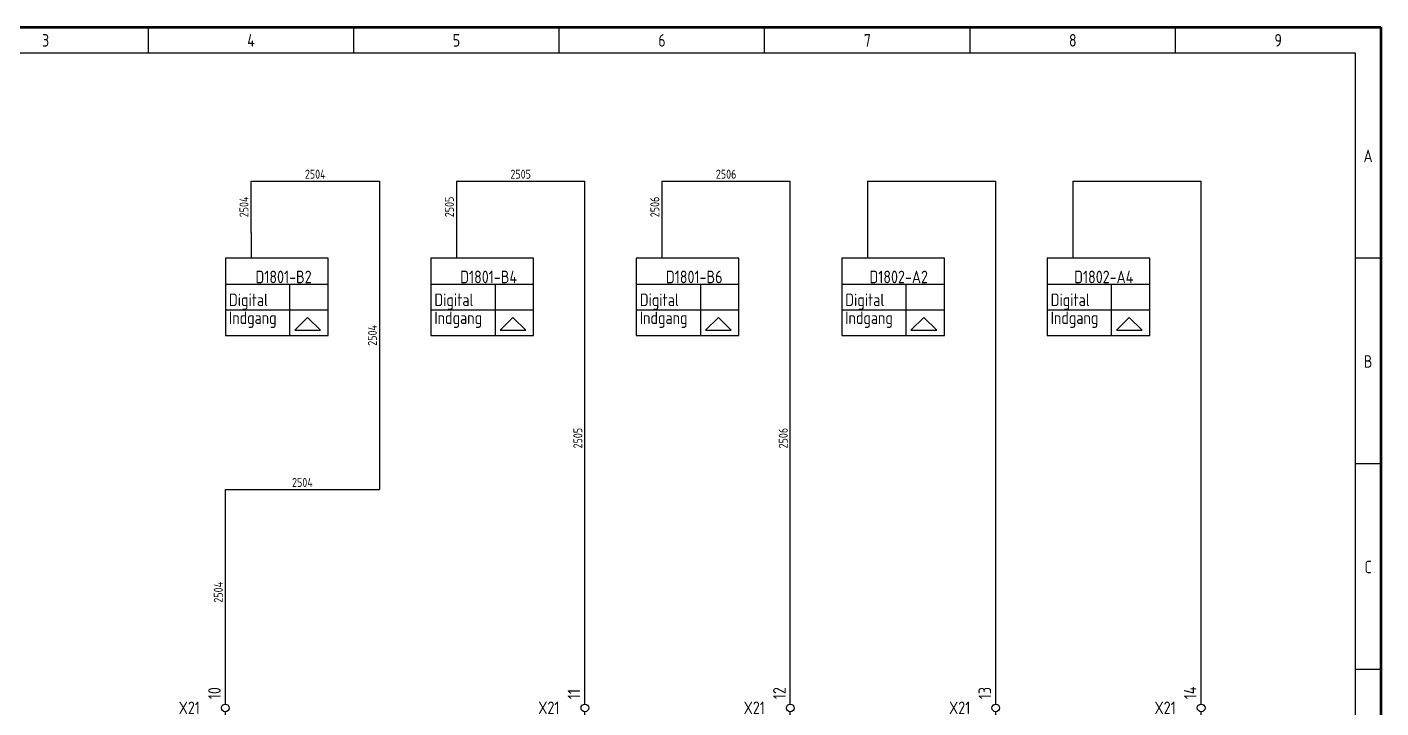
# Model space of a CAD drawing. Header units: millimetres. Extents: x 10 to 410, y 10 to 275.
# Drawn here: x 146.4 to 410, y 142.5 to 275 of the extents above; entities that cross this region are included whole.
import ezdxf
from ezdxf.enums import TextEntityAlignment as Align

# ---------------------------------------------------------------- set-up
doc = ezdxf.new("R2010")
doc.units = ezdxf.units.MM
doc.linetypes.add('Caddy_Solid', pattern=[0])
doc.layers.add('2', color=7, linetype='Continuous')
doc.styles.add('Caddy_Vectorfont1p', font='isocp___.ttf', dxfattribs={"width": 0.9})

# ---------------------------------------------------------------- blocks, each defined once
blk = doc.blocks.new('Blk1')
at = {"linetype": 'Caddy_Solid', "lineweight": 50}
for p, q in [((10, 275), (410, 275)), ((410, 275), (410, 10))]:
    blk.add_line(p, q, dxfattribs=at)
at = {"linetype": 'Caddy_Solid', "lineweight": 25}
for p, q in [((170, 270), (170, 275)), ((210, 270), (210, 275)), ((250, 270), (250, 275)), ((290, 270), (290, 275)), ((330, 270), (330, 275)), ((370, 270), (370, 275)), ((15, 270), (405, 270)), ((405, 270), (405, 30)), ((410, 230), (405, 230)), ((410, 190), (405, 190)), ((410, 150), (405, 150))]:
    blk.add_line(p, q, dxfattribs=at)
at = {"lineweight": 25, "style": 'Caddy_Vectorfont1p', "width": 0.9}
for s, p in [('3', (150, 271.2)), ('4', (190, 271.2)), ('5', (230, 271.2)), ('6', (270, 271.2)), ('7', (310, 271.2)), ('8', (350, 271.2)), ('9', (390, 271.2)), ('A', (407.5, 248.7)), ('B', (407.5, 208.7)), ('C', (407.5, 168.7))]:
    blk.add_text(s, height=2.45, dxfattribs=at).set_placement(p, align=Align.CENTER)
blk = doc.blocks.new('Blk5')
at = {"linetype": 'Caddy_Solid', "lineweight": 25}
for p, q in [((245, 230), (225, 230)), ((225, 230), (225, 215)), ((245, 215), (245, 230)), ((225, 215), (245, 215))]:
    blk.add_line(p, q, dxfattribs=at)
blk = doc.blocks.new('Blk6')
at = {"linetype": 'Caddy_Solid', "lineweight": 25}
blk.add_line((230, 235), (230, 230), dxfattribs=at)
blk = doc.blocks.new('Blk4')
at = {"linetype": 'Caddy_Solid', "lineweight": 25}
for p, q in [((225, 225), (245, 225)), ((237.5, 225), (237.5, 215)), ((225, 220), (245, 220)), ((241, 218.5), (238.5, 216)), ((243.5, 216), (241, 218.5)), ((238.5, 216), (243.5, 216))]:
    blk.add_line(p, q, dxfattribs=at)
for name in ['Blk6', 'Blk5']:
    blk.add_blockref(name, (0, 0, 1))
at = {"lineweight": 25, "style": 'Caddy_Vectorfont1p', "width": 0.9}
for s, p in [('Digital', (225.7, 220.7)), ('Indgang', (225.7, 217.2))]:
    blk.add_text(s, height=2.45, dxfattribs=at).set_placement(p)
blk.add_attdef('$TAG175000_00', (229.05, 233.4), '', height=2.45, rotation=90, dxfattribs=at)
for tag, p in [('$TAG160030', (226.8, 229.7)), ('$TAG160040', (226.8, 226.2)), ('$TAG175100', (241.8, 225.15)), ('$TAG175110', (224.3, 219.15)), ('$TAG175120', (224.3, 216.15)), ('$TAG160500', (224.3, 212.65))]:
    blk.add_attdef(tag, text='', height=2.45, dxfattribs=at).set_placement(p, align=Align.RIGHT)
at = {"lineweight": 25, "style": 'Caddy_Vectorfont1p', "width": 0.9, "flags": 1}
blk.add_attdef('$TAG160010', text='', height=2.45, dxfattribs=at).set_placement((220.96, 224.53), align=Align.RIGHT)
blk = doc.blocks.new('Blk10')
at = {"linetype": 'Caddy_Solid', "lineweight": 25}
for p, q in [((255, 143.25), (255, 145)), ((255, 140), (255, 141.75))]:
    blk.add_line(p, q, dxfattribs=at)
blk.add_circle((255, 142.5), 0.75, dxfattribs=at)
at = {"lineweight": 25, "style": 'Caddy_Vectorfont1p', "width": 0.9, "flags": 1}
blk.add_attdef('$TAG160410', (257.6, 144.2), '', height=2.45, rotation=90, dxfattribs=at)
at = {"layer": '2', "lineweight": 25, "style": 'Caddy_Vectorfont1p', "width": 0.9}
blk.add_attdef('$TAG160400', (254.1, 144.2), '', height=2.45, rotation=90, dxfattribs=at)
at = {"layer": '2', "lineweight": 25, "style": 'Caddy_Vectorfont1p', "width": 0.9, "flags": 1}
for tag, p in [('$TAG140020', (250.05, 148.3)), ('$TAG140050', (250.05, 144.8)), ('$TAG160030', (250.05, 137.8)), ('$TAG160040', (250.05, 132.8))]:
    blk.add_attdef(tag, text='', height=2.45, dxfattribs=at).set_placement(p, align=Align.RIGHT)
at = {"layer": '2', "lineweight": 25, "style": 'Caddy_Vectorfont1p', "width": 0.9}
blk.add_attdef('$TAG160010', text='', height=2.45, dxfattribs=at).set_placement((250.05, 141.3), align=Align.RIGHT)
blk = doc.blocks.new('Blk12')
at = {"linetype": 'Caddy_Solid', "lineweight": 25}
for p, q in [((285, 230), (265, 230)), ((265, 230), (265, 215)), ((285, 215), (285, 230)), ((265, 215), (285, 215))]:
    blk.add_line(p, q, dxfattribs=at)
blk = doc.blocks.new('Blk13')
at = {"linetype": 'Caddy_Solid', "lineweight": 25}
blk.add_line((270, 235), (270, 230), dxfattribs=at)
blk = doc.blocks.new('Blk11')
at = {"linetype": 'Caddy_Solid', "lineweight": 25}
for p, q in [((265, 225), (285, 225)), ((277.5, 225), (277.5, 215)), ((265, 220), (285, 220)), ((281, 218.5), (278.5, 216)), ((283.5, 216), (281, 218.5)), ((278.5, 216), (283.5, 216))]:
    blk.add_line(p, q, dxfattribs=at)
for name in ['Blk13', 'Blk12']:
    blk.add_blockref(name, (0, 0, 1))
at = {"lineweight": 25, "style": 'Caddy_Vectorfont1p', "width": 0.9}
for s, p in [('Digital', (265.7, 220.7)), ('Indgang', (265.7, 217.2))]:
    blk.add_text(s, height=2.45, dxfattribs=at).set_placement(p)
blk.add_attdef('$TAG175000_00', (269.05, 233.4), '', height=2.45, rotation=90, dxfattribs=at)
for tag, p in [('$TAG160030', (266.8, 229.7)), ('$TAG160040', (266.8, 226.2)), ('$TAG175100', (281.8, 225.15)), ('$TAG175110', (264.3, 219.15)), ('$TAG175120', (264.3, 216.15)), ('$TAG160500', (264.3, 212.65))]:
    blk.add_attdef(tag, text='', height=2.45, dxfattribs=at).set_placement(p, align=Align.RIGHT)
at = {"lineweight": 25, "style": 'Caddy_Vectorfont1p', "width": 0.9, "flags": 1}
blk.add_attdef('$TAG160010', text='', height=2.45, dxfattribs=at).set_placement((260.96, 224.53), align=Align.RIGHT)
blk = doc.blocks.new('Blk16')
at = {"linetype": 'Caddy_Solid', "lineweight": 25}
for p, q in [((295, 143.25), (295, 145)), ((295, 140), (295, 141.75))]:
    blk.add_line(p, q, dxfattribs=at)
blk.add_circle((295, 142.5), 0.75, dxfattribs=at)
at = {"lineweight": 25, "style": 'Caddy_Vectorfont1p', "width": 0.9, "flags": 1}
blk.add_attdef('$TAG160410', (297.6, 144.2), '', height=2.45, rotation=90, dxfattribs=at)
at = {"layer": '2', "lineweight": 25, "style": 'Caddy_Vectorfont1p', "width": 0.9}
blk.add_attdef('$TAG160400', (294.1, 144.2), '', height=2.45, rotation=90, dxfattribs=at)
at = {"layer": '2', "lineweight": 25, "style": 'Caddy_Vectorfont1p', "width": 0.9, "flags": 1}
for tag, p in [('$TAG140020', (290.05, 148.3)), ('$TAG140050', (290.05, 144.8)), ('$TAG160030', (290.05, 137.8)), ('$TAG160040', (290.05, 132.8))]:
    blk.add_attdef(tag, text='', height=2.45, dxfattribs=at).set_placement(p, align=Align.RIGHT)
at = {"layer": '2', "lineweight": 25, "style": 'Caddy_Vectorfont1p', "width": 0.9}
blk.add_attdef('$TAG160010', text='', height=2.45, dxfattribs=at).set_placement((290.05, 141.3), align=Align.RIGHT)
blk = doc.blocks.new('Blk18')
at = {"linetype": 'Caddy_Solid', "lineweight": 25}
for p, q in [((325, 230), (305, 230)), ((305, 230), (305, 215)), ((325, 215), (325, 230)), ((305, 215), (325, 215))]:
    blk.add_line(p, q, dxfattribs=at)
blk = doc.blocks.new('Blk19')
at = {"linetype": 'Caddy_Solid', "lineweight": 25}
blk.add_line((310, 235), (310, 230), dxfattribs=at)
blk = doc.blocks.new('Blk17')
at = {"linetype": 'Caddy_Solid', "lineweight": 25}
for p, q in [((305, 225), (325, 225)), ((317.5, 225), (317.5, 215)), ((305, 220), (325, 220)), ((321, 218.5), (318.5, 216)), ((323.5, 216), (321, 218.5)), ((318.5, 216), (323.5, 216))]:
    blk.add_line(p, q, dxfattribs=at)
for name in ['Blk19', 'Blk18']:
    blk.add_blockref(name, (0, 0, 1))
at = {"lineweight": 25, "style": 'Caddy_Vectorfont1p', "width": 0.9}
for s, p in [('Digital', (305.7, 220.7)), ('Indgang', (305.7, 217.2))]:
    blk.add_text(s, height=2.45, dxfattribs=at).set_placement(p)
blk.add_attdef('$TAG175000_00', (309.05, 233.4), '', height=2.45, rotation=90, dxfattribs=at)
for tag, p in [('$TAG160030', (306.8, 229.7)), ('$TAG160040', (306.8, 226.2)), ('$TAG175100', (321.8, 225.15)), ('$TAG175110', (304.3, 219.15)), ('$TAG175120', (304.3, 216.15)), ('$TAG160500', (304.3, 212.65))]:
    blk.add_attdef(tag, text='', height=2.45, dxfattribs=at).set_placement(p, align=Align.RIGHT)
at = {"lineweight": 25, "style": 'Caddy_Vectorfont1p', "width": 0.9, "flags": 1}
blk.add_attdef('$TAG160010', text='', height=2.45, dxfattribs=at).set_placement((300.96, 224.53), align=Align.RIGHT)
blk = doc.blocks.new('Blk22')
at = {"linetype": 'Caddy_Solid', "lineweight": 25}
for p, q in [((335, 143.25), (335, 145)), ((335, 140), (335, 141.75))]:
    blk.add_line(p, q, dxfattribs=at)
blk.add_circle((335, 142.5), 0.75, dxfattribs=at)
at = {"lineweight": 25, "style": 'Caddy_Vectorfont1p', "width": 0.9, "flags": 1}
blk.add_attdef('$TAG160410', (337.6, 144.2), '', height=2.45, rotation=90, dxfattribs=at)
at = {"layer": '2', "lineweight": 25, "style": 'Caddy_Vectorfont1p', "width": 0.9}
blk.add_attdef('$TAG160400', (334.1, 144.2), '', height=2.45, rotation=90, dxfattribs=at)
at = {"layer": '2', "lineweight": 25, "style": 'Caddy_Vectorfont1p', "width": 0.9, "flags": 1}
for tag, p in [('$TAG140020', (330.05, 148.3)), ('$TAG140050', (330.05, 144.8)), ('$TAG160030', (330.05, 137.8)), ('$TAG160040', (330.05, 132.8))]:
    blk.add_attdef(tag, text='', height=2.45, dxfattribs=at).set_placement(p, align=Align.RIGHT)
at = {"layer": '2', "lineweight": 25, "style": 'Caddy_Vectorfont1p', "width": 0.9}
blk.add_attdef('$TAG160010', text='', height=2.45, dxfattribs=at).set_placement((330.05, 141.3), align=Align.RIGHT)
blk = doc.blocks.new('Blk24')
at = {"linetype": 'Caddy_Solid', "lineweight": 25}
for p, q in [((365, 230), (345, 230)), ((345, 230), (345, 215)), ((365, 215), (365, 230)), ((345, 215), (365, 215))]:
    blk.add_line(p, q, dxfattribs=at)
blk = doc.blocks.new('Blk25')
at = {"linetype": 'Caddy_Solid', "lineweight": 25}
blk.add_line((350, 235), (350, 230), dxfattribs=at)
blk = doc.blocks.new('Blk23')
at = {"linetype": 'Caddy_Solid', "lineweight": 25}
for p, q in [((345, 225), (365, 225)), ((357.5, 225), (357.5, 215)), ((345, 220), (365, 220)), ((361, 218.5), (358.5, 216)), ((363.5, 216), (361, 218.5)), ((358.5, 216), (363.5, 216))]:
    blk.add_line(p, q, dxfattribs=at)
for name in ['Blk25', 'Blk24']:
    blk.add_blockref(name, (0, 0, 1))
at = {"lineweight": 25, "style": 'Caddy_Vectorfont1p', "width": 0.9}
for s, p in [('Digital', (345.7, 220.7)), ('Indgang', (345.7, 217.2))]:
    blk.add_text(s, height=2.45, dxfattribs=at).set_placement(p)
blk.add_attdef('$TAG175000_00', (349.05, 233.4), '', height=2.45, rotation=90, dxfattribs=at)
for tag, p in [('$TAG160030', (346.8, 229.7)), ('$TAG160040', (346.8, 226.2)), ('$TAG175100', (361.8, 225.15)), ('$TAG175110', (344.3, 219.15)), ('$TAG175120', (344.3, 216.15)), ('$TAG160500', (344.3, 212.65))]:
    blk.add_attdef(tag, text='', height=2.45, dxfattribs=at).set_placement(p, align=Align.RIGHT)
at = {"lineweight": 25, "style": 'Caddy_Vectorfont1p', "width": 0.9, "flags": 1}
blk.add_attdef('$TAG160010', text='', height=2.45, dxfattribs=at).set_placement((340.96, 224.53), align=Align.RIGHT)
blk = doc.blocks.new('Blk28')
at = {"linetype": 'Caddy_Solid', "lineweight": 25}
for p, q in [((375, 143.25), (375, 145)), ((375, 140), (375, 141.75))]:
    blk.add_line(p, q, dxfattribs=at)
blk.add_circle((375, 142.5), 0.75, dxfattribs=at)
at = {"lineweight": 25, "style": 'Caddy_Vectorfont1p', "width": 0.9, "flags": 1}
blk.add_attdef('$TAG160410', (377.6, 144.2), '', height=2.45, rotation=90, dxfattribs=at)
at = {"layer": '2', "lineweight": 25, "style": 'Caddy_Vectorfont1p', "width": 0.9}
blk.add_attdef('$TAG160400', (374.1, 144.2), '', height=2.45, rotation=90, dxfattribs=at)
at = {"layer": '2', "lineweight": 25, "style": 'Caddy_Vectorfont1p', "width": 0.9, "flags": 1}
for tag, p in [('$TAG140020', (370.05, 148.3)), ('$TAG140050', (370.05, 144.8)), ('$TAG160030', (370.05, 137.8)), ('$TAG160040', (370.05, 132.8))]:
    blk.add_attdef(tag, text='', height=2.45, dxfattribs=at).set_placement(p, align=Align.RIGHT)
at = {"layer": '2', "lineweight": 25, "style": 'Caddy_Vectorfont1p', "width": 0.9}
blk.add_attdef('$TAG160010', text='', height=2.45, dxfattribs=at).set_placement((370.05, 141.3), align=Align.RIGHT)
blk = doc.blocks.new('Blk37')
at = {"linetype": 'Caddy_Solid', "lineweight": 25}
for p, q in [((205, 230), (185, 230)), ((185, 230), (185, 215)), ((205, 215), (205, 230)), ((185, 215), (205, 215))]:
    blk.add_line(p, q, dxfattribs=at)
blk = doc.blocks.new('Blk38')
at = {"linetype": 'Caddy_Solid', "lineweight": 25}
blk.add_line((190, 235), (190, 230), dxfattribs=at)
blk = doc.blocks.new('Blk36')
at = {"linetype": 'Caddy_Solid', "lineweight": 25}
for p, q in [((185, 225), (205, 225)), ((197.5, 225), (197.5, 215)), ((185, 220), (205, 220)), ((201, 218.5), (198.5, 216)), ((203.5, 216), (201, 218.5)), ((198.5, 216), (203.5, 216))]:
    blk.add_line(p, q, dxfattribs=at)
for name in ['Blk38', 'Blk37']:
    blk.add_blockref(name, (0, 0, 1))
at = {"lineweight": 25, "style": 'Caddy_Vectorfont1p', "width": 0.9}
for s, p in [('Digital', (185.7, 220.7)), ('Indgang', (185.7, 217.2))]:
    blk.add_text(s, height=2.45, dxfattribs=at).set_placement(p)
blk.add_attdef('$TAG175000_00', (189.05, 233.4), '', height=2.45, rotation=90, dxfattribs=at)
for tag, p in [('$TAG160030', (186.8, 229.7)), ('$TAG160040', (186.8, 226.2)), ('$TAG175100', (201.8, 225.15)), ('$TAG175110', (184.3, 219.15)), ('$TAG175120', (184.3, 216.15)), ('$TAG160500', (184.3, 212.65))]:
    blk.add_attdef(tag, text='', height=2.45, dxfattribs=at).set_placement(p, align=Align.RIGHT)
at = {"lineweight": 25, "style": 'Caddy_Vectorfont1p', "width": 0.9, "flags": 1}
blk.add_attdef('$TAG160010', text='', height=2.45, dxfattribs=at).set_placement((180.96, 224.53), align=Align.RIGHT)
blk = doc.blocks.new('Blk40')
at = {"linetype": 'Caddy_Solid', "lineweight": 25}
for p, q in [((185, 143.25), (185, 145)), ((185, 140), (185, 141.75))]:
    blk.add_line(p, q, dxfattribs=at)
blk.add_circle((185, 142.5), 0.75, dxfattribs=at)
at = {"lineweight": 25, "style": 'Caddy_Vectorfont1p', "width": 0.9, "flags": 1}
blk.add_attdef('$TAG160410', (187.6, 144.2), '', height=2.45, rotation=90, dxfattribs=at)
at = {"layer": '2', "lineweight": 25, "style": 'Caddy_Vectorfont1p', "width": 0.9}
blk.add_attdef('$TAG160400', (184.1, 144.2), '', height=2.45, rotation=90, dxfattribs=at)
at = {"layer": '2', "lineweight": 25, "style": 'Caddy_Vectorfont1p', "width": 0.9, "flags": 1}
for tag, p in [('$TAG140020', (180.05, 148.3)), ('$TAG140050', (180.05, 144.8)), ('$TAG160030', (180.05, 137.8)), ('$TAG160040', (180.05, 132.8))]:
    blk.add_attdef(tag, text='', height=2.45, dxfattribs=at).set_placement(p, align=Align.RIGHT)
at = {"layer": '2', "lineweight": 25, "style": 'Caddy_Vectorfont1p', "width": 0.9}
blk.add_attdef('$TAG160010', text='', height=2.45, dxfattribs=at).set_placement((180.05, 141.3), align=Align.RIGHT)

msp = doc.modelspace()

# ---------------------------------------------------------------- linework, layer by layer
at = {"linetype": 'Caddy_Solid', "lineweight": 25}
for p, q in [((190, 235), (190, 245)), ((190, 245), (215, 245)), ((215, 245), (215, 185)), ((230, 245), (230, 235)), ((230, 245), (255, 245)), ((255, 145), (255, 245)), ((270, 245), (270, 235)), ((270, 245), (295, 245)), ((295, 145), (295, 245)), ((310, 245), (310, 235)), ((310, 245), (335, 245)), ((335, 145), (335, 245)), ((350, 245), (350, 235)), ((350, 245), (375, 245)), ((375, 145), (375, 245)), ((185, 185), (215, 185)), ((185, 145), (185, 185))]:
    msp.add_line(p, q, dxfattribs=at)

# ---------------------------------------------------------------- block references
msp.add_blockref('Blk1', (0, 0, 1))
ref = msp.add_blockref('Blk36', (0, 0, 1))
ref.add_attrib('$TAG175100', 'D1801-B2', dxfattribs={"lineweight": 25, "height": 2.45, "style": 'Caddy_Vectorfont1p', "width": 0.9}).set_placement((201.8, 225.15), align=Align.RIGHT)
ref = msp.add_blockref('Blk4', (0, 0, 1))
ref.add_attrib('$TAG175100', 'D1801-B4', dxfattribs={"lineweight": 25, "height": 2.45, "style": 'Caddy_Vectorfont1p', "width": 0.9}).set_placement((241.8, 225.15), align=Align.RIGHT)
ref = msp.add_blockref('Blk11', (0, 0, 1))
ref.add_attrib('$TAG175100', 'D1801-B6', dxfattribs={"lineweight": 25, "height": 2.45, "style": 'Caddy_Vectorfont1p', "width": 0.9}).set_placement((281.8, 225.15), align=Align.RIGHT)
ref = msp.add_blockref('Blk17', (0, 0, 1))
ref.add_attrib('$TAG175100', 'D1802-A2', dxfattribs={"lineweight": 25, "height": 2.45, "style": 'Caddy_Vectorfont1p', "width": 0.9}).set_placement((321.8, 225.15), align=Align.RIGHT)
ref = msp.add_blockref('Blk23', (0, 0, 1))
ref.add_attrib('$TAG175100', 'D1802-A4', dxfattribs={"lineweight": 25, "height": 2.45, "style": 'Caddy_Vectorfont1p', "width": 0.9}).set_placement((361.8, 225.15), align=Align.RIGHT)
ref = msp.add_blockref('Blk40', (0, 0, 1))
ref.add_attrib('$TAG160010', 'X21', dxfattribs={"layer": '2', "lineweight": 25, "height": 2.45, "style": 'Caddy_Vectorfont1p', "width": 0.9}).set_placement((180.05, 141.3), align=Align.RIGHT)
ref.add_attrib('$TAG160400', '10', (184.1, 144.2), dxfattribs={"layer": '2', "lineweight": 25, "height": 2.45, "rotation": 90, "style": 'Caddy_Vectorfont1p', "width": 0.9})
ref = msp.add_blockref('Blk10', (0, 0, 1))
ref.add_attrib('$TAG160010', 'X21', dxfattribs={"layer": '2', "lineweight": 25, "height": 2.45, "style": 'Caddy_Vectorfont1p', "width": 0.9}).set_placement((250.05, 141.3), align=Align.RIGHT)
ref.add_attrib('$TAG160400', '11', (254.1, 144.2), dxfattribs={"layer": '2', "lineweight": 25, "height": 2.45, "rotation": 90, "style": 'Caddy_Vectorfont1p', "width": 0.9})
ref = msp.add_blockref('Blk16', (0, 0, 1))
ref.add_attrib('$TAG160010', 'X21', dxfattribs={"layer": '2', "lineweight": 25, "height": 2.45, "style": 'Caddy_Vectorfont1p', "width": 0.9}).set_placement((290.05, 141.3), align=Align.RIGHT)
ref.add_attrib('$TAG160400', '12', (294.1, 144.2), dxfattribs={"layer": '2', "lineweight": 25, "height": 2.45, "rotation": 90, "style": 'Caddy_Vectorfont1p', "width": 0.9})
ref = msp.add_blockref('Blk22', (0, 0, 1))
ref.add_attrib('$TAG160010', 'X21', dxfattribs={"layer": '2', "lineweight": 25, "height": 2.45, "style": 'Caddy_Vectorfont1p', "width": 0.9}).set_placement((330.05, 141.3), align=Align.RIGHT)
ref.add_attrib('$TAG160400', '13', (334.1, 144.2), dxfattribs={"layer": '2', "lineweight": 25, "height": 2.45, "rotation": 90, "style": 'Caddy_Vectorfont1p', "width": 0.9})
ref = msp.add_blockref('Blk28', (0, 0, 1))
ref.add_attrib('$TAG160010', 'X21', dxfattribs={"layer": '2', "lineweight": 25, "height": 2.45, "style": 'Caddy_Vectorfont1p', "width": 0.9}).set_placement((370.05, 141.3), align=Align.RIGHT)
ref.add_attrib('$TAG160400', '14', (374.1, 144.2), dxfattribs={"layer": '2', "lineweight": 25, "height": 2.45, "rotation": 90, "style": 'Caddy_Vectorfont1p', "width": 0.9})

# ---------------------------------------------------------------- texts
at = {"lineweight": 25, "style": 'Caddy_Vectorfont1p', "width": 0.9}
for s, p in [('2504', (202.5, 245.5)), ('2505', (242.5, 245.5)), ('2506', (282.5, 245.5)), ('2504', (200, 185.5))]:
    msp.add_text(s, height=1.75, dxfattribs=at).set_placement(p, align=Align.CENTER)
for s, p in [('2504', (189.5, 240)), ('2505', (229.5, 240)), ('2506', (269.5, 240)), ('2504', (214.5, 215)), ('2505', (254.5, 195)), ('2506', (294.5, 195)), ('2504', (184.5, 165))]:
    msp.add_text(s, height=1.75, rotation=90, dxfattribs=at).set_placement(p, align=Align.CENTER)

doc.saveas('drawing.dxf')
